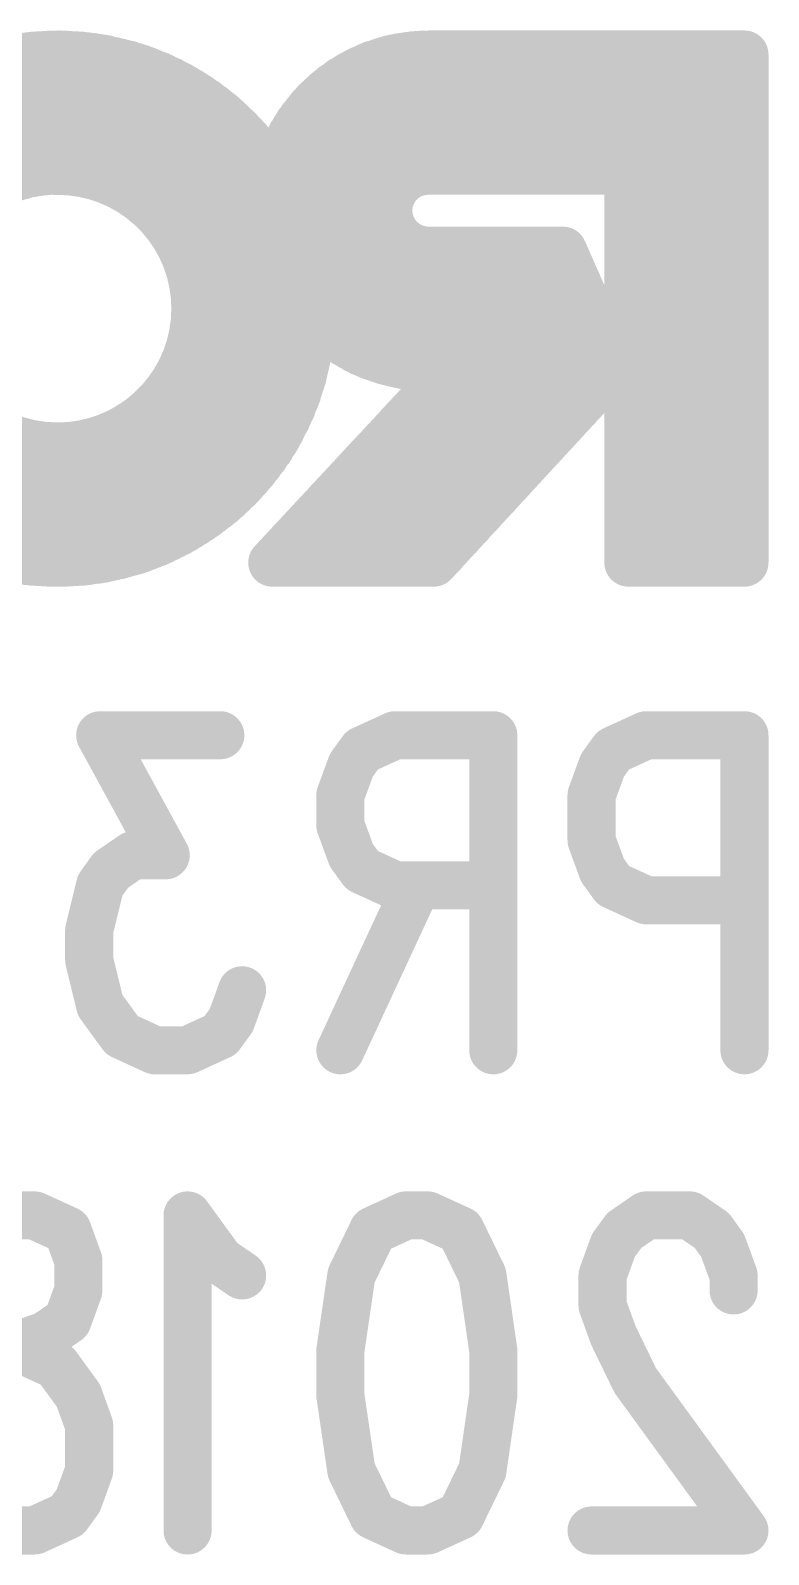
# Model space of a CAD drawing. Extents: x 100 to 126.1, y 98.7 to 170.
# Drawn here: x 108.764 to 110.3, y 118.184 to 121.358 of the extents above; entities that cross this region are included whole.
import ezdxf

# ---------------------------------------------------------------- set-up
doc = ezdxf.new("R2010")
doc.units = 0
doc.layers.get('0').update_dxf_attribs({"linetype": 'CONTINUOUS'})
doc.layers.add('SILK-BOTTOM_PHO', color=14, linetype='CONTINUOUS')

# ---------------------------------------------------------------- blocks, each defined once
blk = doc.blocks.new('ROUND_1')
at = {"const_width": 0.050038}
blk.add_lwpolyline([(-0.025018, 0, 1), (0.025018, 0, 1)], format="xyb", close=True, dxfattribs=at)

msp = doc.modelspace()

# ---------------------------------------------------------------- linework, layer by layer
at = {"layer": 'SILK-BOTTOM_PHO', "const_width": 0.100076}
for points in [[(108.820204, 121.308114, 0.2782594), (108.351574, 121.024396)], [(109.274102, 121.050304, 0.2638), (108.820204, 121.30786)], [(109.592618, 121.308114, 0.3540219), (109.274102, 121.050304)], [(108.820204, 121.06656, 0.4142136), (108.532422, 120.778778)], [(109.107224, 120.778778, 0.4152526), (108.820204, 121.065798)], [(109.592364, 121.06656, 0.4142136), (109.508798, 120.982994)], [(109.508798, 120.982994, 0.4124369), (109.592364, 120.899682)], [(108.53293, 120.778778, 0.4121497), (108.820204, 120.491758)], [(108.820204, 120.491758, 0.4142136), (109.107224, 120.778778)], [(108.81995, 120.24995, 0.4074789), (109.348778, 120.76684)], [(109.348778, 120.76684, 0.2134008), (109.592364, 120.657464)], [(109.59211, 120.657366, 0.0454974), (109.65128, 120.66276)], [(108.351574, 120.532906, 0.2777262), (108.819694, 120.24993)]]:
    msp.add_lwpolyline(points, format="xyb", dxfattribs=at)
for points in [[(108.968286, 121.287032), (108.671868, 121.287032)], [(108.922312, 121.298208), (108.717842, 121.298208)], [(108.7247, 121.299478), (108.7247, 121.049542)], [(108.73613, 121.301256), (108.73613, 121.053352)], [(108.747306, 121.302526), (108.747306, 121.0564)], [(108.758482, 121.304304), (108.758482, 121.059702)], [(108.769658, 121.305574), (108.769658, 121.06148)], [(108.780834, 121.306336), (108.780834, 121.063258)], [(108.79201, 121.306844), (108.79201, 121.064528)], [(108.803186, 121.307606), (108.803186, 121.065798)], [(108.814616, 121.307606), (108.814616, 121.065798)], [(108.825792, 121.308114), (108.825792, 121.065798)], [(108.836968, 121.307606), (108.836968, 121.065798)], [(108.848144, 121.306844), (108.848144, 121.064528)], [(108.85932, 121.306336), (108.85932, 121.063258)], [(108.870496, 121.305574), (108.870496, 121.06148)], [(108.881672, 121.304304), (108.881672, 121.059702)], [(108.892848, 121.303034), (108.892848, 121.057162)], [(108.904278, 121.301256), (108.904278, 121.053352)], [(108.915454, 121.299478), (108.915454, 121.050304)], [(108.92663, 121.296938), (108.92663, 121.045986)], [(108.937806, 121.294398), (108.937806, 121.040906)], [(108.948982, 121.291858), (108.948982, 121.035826)], [(108.960158, 121.28881), (108.960158, 121.02973)], [(108.971334, 121.285762), (108.971334, 121.02338)], [(108.982764, 121.28246), (108.982764, 121.016014)], [(109.464602, 121.281952), (109.464602, 120.683528)], [(109.475778, 121.28627), (109.475778, 120.67921)], [(110.24997, 121.287032), (109.47654, 121.287032)], [(109.487208, 121.29008), (109.487208, 120.6754)], [(109.498384, 121.29389), (109.498384, 120.67159)], [(109.50956, 121.296938), (109.50956, 120.9929)], [(110.24997, 121.298208), (109.5121, 121.298208)], [(109.520736, 121.299986), (109.520736, 121.025412)], [(109.531912, 121.301764), (109.531912, 121.040398)], [(109.543088, 121.303796), (109.543088, 121.050304)], [(109.554264, 121.305574), (109.554264, 121.057162)], [(109.56544, 121.306844), (109.56544, 121.06148)], [(109.57687, 121.307606), (109.57687, 121.064528)], [(109.588046, 121.307606), (109.588046, 121.065798)], [(110.24997, 121.308114), (109.592364, 121.308114)], [(109.599222, 121.308114), (109.599222, 121.06656)], [(109.610398, 121.308114), (109.610398, 121.06656)], [(109.621574, 121.308114), (109.621574, 121.06656)], [(109.63275, 121.308114), (109.63275, 121.06656)], [(109.643926, 121.308114), (109.643926, 121.06656)], [(109.655356, 121.308114), (109.655356, 121.06656)], [(109.666532, 121.308114), (109.666532, 121.06656)], [(109.677708, 121.308114), (109.677708, 121.06656)], [(109.688884, 121.308114), (109.688884, 121.06656)], [(109.70006, 121.308114), (109.70006, 121.06656)], [(109.711236, 121.308114), (109.711236, 121.06656)], [(109.722412, 121.308114), (109.722412, 121.06656)], [(109.733842, 121.308114), (109.733842, 121.06656)], [(109.745018, 121.308114), (109.745018, 121.06656)], [(109.756194, 121.308114), (109.756194, 121.06656)], [(109.76737, 121.308114), (109.76737, 121.06656)], [(109.778546, 121.308114), (109.778546, 121.06656)], [(109.789722, 121.308114), (109.789722, 121.06656)], [(109.800898, 121.308114), (109.800898, 121.06656)], [(109.812074, 121.308114), (109.812074, 121.06656)], [(109.823504, 121.308114), (109.823504, 121.06656)], [(109.83468, 121.308114), (109.83468, 121.06656)], [(109.845856, 121.308114), (109.845856, 121.06656)], [(109.857032, 121.308114), (109.857032, 121.06656)], [(109.868208, 121.308114), (109.868208, 121.06656)], [(109.879384, 121.308114), (109.879384, 121.06656)], [(109.89056, 121.308114), (109.89056, 121.06656)], [(109.90199, 121.308114), (109.90199, 121.06656)], [(109.913166, 121.308114), (109.913166, 121.06656)], [(109.924342, 121.308114), (109.924342, 121.06656)], [(109.935518, 121.308114), (109.935518, 121.06656)], [(109.946694, 121.308114), (109.946694, 121.06656)], [(109.95787, 121.308114), (109.95787, 121.06656)], [(109.969046, 121.308114), (109.969046, 121.06656)], [(109.980222, 121.308114), (109.980222, 121.06656)], [(109.991652, 121.308114), (109.991652, 121.06656)], [(110.002828, 121.308114), (110.002828, 121.06656)], [(110.014004, 121.308114), (110.014004, 120.24995)], [(110.02518, 121.308114), (110.02518, 120.24995)], [(110.036356, 121.308114), (110.036356, 120.24995)], [(110.047532, 121.308114), (110.047532, 120.24995)], [(110.058708, 121.308114), (110.058708, 120.24995)], [(110.070138, 121.308114), (110.070138, 120.24995)], [(110.081314, 121.308114), (110.081314, 120.24995)], [(110.09249, 121.308114), (110.09249, 120.24995)], [(110.103666, 121.308114), (110.103666, 120.24995)], [(110.114842, 121.308114), (110.114842, 120.24995)], [(110.126018, 121.308114), (110.126018, 120.24995)], [(110.137194, 121.308114), (110.137194, 120.24995)], [(110.14837, 121.308114), (110.14837, 120.24995)], [(110.1598, 121.308114), (110.1598, 120.24995)], [(110.170976, 121.308114), (110.170976, 120.24995)], [(110.182152, 121.308114), (110.182152, 120.24995)], [(110.193328, 121.308114), (110.193328, 120.24995)], [(110.204504, 121.308114), (110.204504, 120.24995)], [(110.21568, 121.308114), (110.21568, 120.24995)], [(110.226856, 121.308114), (110.226856, 120.24995)], [(110.238286, 121.308114), (110.238286, 120.24995)], [(110.24997, 121.308114), (110.24997, 120.24995)], [(109.0549, 121.25325), (108.585254, 121.25325)], [(109.030516, 121.264426), (108.609638, 121.264426)], [(109.002576, 121.275602), (108.637578, 121.275602)], [(108.99394, 121.278904), (108.99394, 121.007886)], [(109.005116, 121.274586), (109.005116, 120.998488)], [(109.016292, 121.270014), (109.016292, 120.989344)], [(109.027468, 121.265696), (109.027468, 120.977914)], [(109.038644, 121.26087), (109.038644, 120.965468)], [(109.04982, 121.255282), (109.04982, 120.951244)], [(109.408722, 121.25071), (109.408722, 120.714516)], [(110.24997, 121.25325), (109.411008, 121.25325)], [(109.419898, 121.25833), (109.419898, 120.70715)], [(110.24997, 121.264426), (109.429296, 121.264426)], [(109.431074, 121.265188), (109.431074, 120.700292)], [(109.44225, 121.271284), (109.44225, 120.693942)], [(110.24997, 121.275602), (109.450378, 121.275602)], [(109.453426, 121.276364), (109.453426, 120.688354)], [(109.112812, 121.219722), (108.527342, 121.219722)], [(109.095286, 121.230898), (108.544868, 121.230898)], [(109.075982, 121.242074), (108.564172, 121.242074)], [(109.060996, 121.24944), (109.060996, 120.93575)], [(109.072426, 121.243852), (109.072426, 120.916954)], [(109.083602, 121.237756), (109.083602, 120.89384)], [(109.094778, 121.230898), (109.094778, 120.864122)], [(109.105954, 121.22404), (109.105954, 120.809766)], [(110.24997, 121.219722), (109.369352, 121.219722)], [(109.37494, 121.224548), (109.37494, 120.740678)], [(110.24997, 121.230898), (109.381798, 121.230898)], [(109.386116, 121.233946), (109.386116, 120.731534)], [(110.24997, 121.242074), (109.395514, 121.242074)], [(109.397292, 121.242836), (109.397292, 120.722644)], [(109.144054, 121.19737), (108.496354, 121.19737)], [(109.129068, 121.208546), (108.511086, 121.208546)], [(109.11713, 121.216674), (109.11713, 120.340882)], [(109.128306, 121.209054), (109.128306, 120.348502)], [(109.139482, 121.200418), (109.139482, 120.357138)], [(109.150912, 121.191528), (109.150912, 120.365774)], [(109.341412, 121.189242), (109.341412, 120.686576)], [(110.24997, 121.19737), (109.347508, 121.19737)], [(109.352588, 121.202196), (109.352588, 120.763284)], [(110.24997, 121.208546), (109.357668, 121.208546)], [(109.363764, 121.214134), (109.363764, 120.751346)], [(109.18317, 121.163588), (108.456984, 121.163588)], [(109.171232, 121.174764), (108.468922, 121.174764)], [(109.158278, 121.18594), (108.481876, 121.18594)], [(109.162088, 121.182892), (109.162088, 120.374664)], [(109.173264, 121.172986), (109.173264, 120.38457)], [(109.18444, 121.162318), (109.18444, 120.394984)], [(109.31906, 121.158762), (109.31906, 120.601994)], [(110.24997, 121.163588), (109.321346, 121.163588)], [(110.24997, 121.174764), (109.329474, 121.174764)], [(109.330236, 121.174764), (109.330236, 120.6373)], [(110.24997, 121.18594), (109.338364, 121.18594)], [(109.21619, 121.13006), (108.423964, 121.13006)], [(109.205522, 121.141236), (108.434632, 121.141236)], [(109.195108, 121.152412), (108.4453, 121.152412)], [(109.195616, 121.151904), (109.195616, 120.405652)], [(109.206792, 121.139966), (109.206792, 120.41759)], [(109.217968, 121.12752), (109.217968, 120.430036)], [(110.24997, 121.13006), (109.302042, 121.13006)], [(110.24997, 121.141236), (109.30763, 121.141236)], [(109.30763, 121.139966), (109.30763, 120.57253)], [(110.24997, 121.152412), (109.314488, 121.152412)], [(109.243622, 121.096278), (108.396532, 121.096278)], [(109.234986, 121.107454), (108.405422, 121.107454)], [(109.225588, 121.118884), (108.414566, 121.118884)], [(109.229144, 121.114312), (109.229144, 120.44299)], [(109.240574, 121.100088), (109.240574, 120.457468)], [(110.24997, 121.096278), (109.287056, 121.096278)], [(110.24997, 121.107454), (109.291628, 121.107454)], [(110.24997, 121.118884), (109.296454, 121.118884)], [(109.296454, 121.117614), (109.296454, 120.5484)], [(108.773976, 121.06275), (108.373672, 121.06275)], [(109.259116, 121.073926), (108.381038, 121.073926)], [(109.25175, 121.085102), (108.388404, 121.085102)], [(109.266736, 121.06275), (108.866178, 121.06275)], [(109.25175, 121.085102), (109.25175, 120.472454)], [(109.262926, 121.068338), (109.262926, 120.488456)], [(109.567472, 121.06275), (109.276642, 121.06275)], [(110.24997, 121.073926), (109.27969, 121.073926)], [(110.24997, 121.085102), (109.2835, 121.085102)], [(109.285278, 121.08942), (109.285278, 120.526556)], [(110.008416, 121.06656), (109.592364, 121.06656)], [(110.008416, 121.06656), (110.008416, 120.24995)], [(110.24997, 121.06275), (110.008416, 121.06275)], [(108.72851, 121.051574), (108.366814, 121.051574)], [(109.544358, 121.051574), (108.911644, 121.051574)], [(109.531404, 121.040398), (108.939584, 121.040398)], [(109.522514, 121.029222), (108.961428, 121.029222)], [(109.274102, 121.050812), (109.274102, 120.50649)], [(110.24997, 121.051574), (110.008416, 121.051574)], [(110.24997, 121.040398), (110.008416, 121.040398)], [(110.24997, 121.029222), (110.008416, 121.029222)], [(109.516418, 121.017792), (108.980224, 121.017792)], [(109.5121, 121.006616), (108.995718, 121.006616)], [(110.24997, 121.017792), (110.008416, 121.017792)], [(110.24997, 121.006616), (110.008416, 121.006616)], [(109.50956, 120.99544), (109.008926, 120.99544)], [(109.508798, 120.984264), (109.021372, 120.984264)], [(109.508798, 120.973088), (109.031786, 120.973088)], [(109.50956, 120.972326), (109.50956, 120.668542)], [(110.24997, 120.99544), (110.008416, 120.99544)], [(110.24997, 120.984264), (110.008416, 120.984264)], [(110.24997, 120.973088), (110.008416, 120.973088)], [(109.511338, 120.961912), (109.041692, 120.961912)], [(109.515148, 120.950736), (109.050582, 120.950736)], [(109.520736, 120.939306), (109.05871, 120.939306)], [(109.520736, 120.940068), (109.520736, 120.665494)], [(110.24997, 120.961912), (110.008416, 120.961912)], [(110.24997, 120.950736), (110.008416, 120.950736)], [(110.24997, 120.939306), (110.008416, 120.939306)], [(109.528864, 120.92813), (109.065568, 120.92813)], [(109.54131, 120.916954), (109.072426, 120.916954)], [(109.560614, 120.905778), (109.078014, 120.905778)], [(109.531912, 120.925082), (109.531912, 120.663462)], [(109.543088, 120.915176), (109.543088, 120.660922)], [(109.554264, 120.908318), (109.554264, 120.659906)], [(109.56544, 120.904), (109.56544, 120.658636)], [(110.24997, 120.92813), (110.008416, 120.92813)], [(110.24997, 120.916954), (110.008416, 120.916954)], [(110.24997, 120.905778), (110.008416, 120.905778)], [(109.874558, 120.894602), (109.08284, 120.894602)], [(109.879384, 120.883426), (109.08792, 120.883426)], [(109.883702, 120.87225), (109.09173, 120.87225)], [(109.57687, 120.900698), (109.57687, 120.657874)], [(109.588046, 120.899682), (109.588046, 120.657874)], [(109.872018, 120.899682), (109.592364, 120.899682)], [(109.599222, 120.899682), (109.599222, 120.657366)], [(109.610398, 120.899682), (109.610398, 120.657874)], [(109.621574, 120.899682), (109.621574, 120.658636)], [(109.63275, 120.899682), (109.63275, 120.659906)], [(109.643926, 120.899682), (109.643926, 120.661684)], [(109.655356, 120.899682), (109.655356, 120.306084)], [(109.666532, 120.899682), (109.666532, 120.31853)], [(109.677708, 120.899682), (109.677708, 120.330214)], [(109.688884, 120.899682), (109.688884, 120.342914)], [(109.70006, 120.899682), (109.70006, 120.354598)], [(109.711236, 120.899682), (109.711236, 120.367044)], [(109.722412, 120.899682), (109.722412, 120.378982)], [(109.733842, 120.899682), (109.733842, 120.391428)], [(109.745018, 120.899682), (109.745018, 120.403874)], [(109.756194, 120.899682), (109.756194, 120.415558)], [(109.76737, 120.899682), (109.76737, 120.428004)], [(109.778546, 120.899682), (109.778546, 120.439942)], [(109.789722, 120.899682), (109.789722, 120.452388)], [(109.800898, 120.899682), (109.800898, 120.464326)], [(109.812074, 120.899682), (109.812074, 120.476772)], [(109.823504, 120.899682), (109.823504, 120.489218)], [(109.83468, 120.899682), (109.83468, 120.500902)], [(109.845856, 120.899682), (109.845856, 120.513348)], [(109.857032, 120.899682), (109.857032, 120.525286)], [(109.868208, 120.899682), (109.868208, 120.537732)], [(109.872018, 120.899682), (109.978444, 120.657366)], [(109.879384, 120.883426), (109.879384, 120.54967)], [(110.24997, 120.894602), (110.008416, 120.894602)], [(110.24997, 120.883426), (110.008416, 120.883426)], [(110.24997, 120.87225), (110.008416, 120.87225)], [(109.888782, 120.861074), (109.095286, 120.861074)], [(109.893862, 120.849644), (109.098588, 120.849644)], [(109.898688, 120.838468), (109.100874, 120.838468)], [(109.89056, 120.857772), (109.89056, 120.562116)], [(110.24997, 120.861074), (110.008416, 120.861074)], [(110.24997, 120.849644), (110.008416, 120.849644)], [(110.24997, 120.838468), (110.008416, 120.838468)], [(109.903768, 120.827292), (109.103414, 120.827292)], [(109.908594, 120.816116), (109.104684, 120.816116)], [(109.90199, 120.832372), (109.90199, 120.5738)], [(109.913166, 120.806718), (109.913166, 120.586246)], [(110.24997, 120.827292), (110.008416, 120.827292)], [(110.24997, 120.816116), (110.008416, 120.816116)], [(109.913674, 120.80494), (109.105954, 120.80494)], [(109.918754, 120.793764), (109.107224, 120.793764)], [(109.92358, 120.782588), (109.107224, 120.782588)], [(109.924342, 120.781318), (109.924342, 120.598692)], [(110.24997, 120.80494), (110.008416, 120.80494)], [(110.24997, 120.793764), (110.008416, 120.793764)], [(110.24997, 120.782588), (110.008416, 120.782588)], [(109.34827, 120.748806), (109.105954, 120.748806)], [(109.105954, 120.748298), (109.105954, 120.333516)], [(109.348778, 120.759982), (109.106462, 120.759982)], [(109.92866, 120.771158), (109.107224, 120.771158)], [(109.932978, 120.759982), (109.355636, 120.759982)], [(109.938058, 120.748806), (109.366304, 120.748806)], [(109.935518, 120.755156), (109.935518, 120.61063)], [(110.24997, 120.771158), (110.008416, 120.771158)], [(110.24997, 120.759982), (110.008416, 120.759982)], [(110.24997, 120.748806), (110.008416, 120.748806)], [(109.345222, 120.715278), (109.100366, 120.715278)], [(109.346238, 120.726454), (109.102144, 120.726454)], [(109.347508, 120.73763), (109.104176, 120.73763)], [(109.942884, 120.73763), (109.37875, 120.73763)], [(109.947964, 120.726454), (109.392466, 120.726454)], [(109.953044, 120.715278), (109.407452, 120.715278)], [(109.946694, 120.729502), (109.946694, 120.623076)], [(110.24997, 120.73763), (110.008416, 120.73763)], [(110.24997, 120.726454), (110.008416, 120.726454)], [(110.24997, 120.715278), (110.008416, 120.715278)], [(109.340142, 120.681496), (109.09046, 120.681496)], [(109.34192, 120.692672), (109.094016, 120.692672)], [(109.094778, 120.693942), (109.094778, 120.326658)], [(109.343952, 120.704102), (109.097318, 120.704102)], [(109.95787, 120.704102), (109.425486, 120.704102)], [(109.96295, 120.692672), (109.445298, 120.692672)], [(109.967776, 120.681496), (109.47019, 120.681496)], [(109.95787, 120.704102), (109.95787, 120.63476)], [(110.24997, 120.704102), (110.008416, 120.704102)], [(110.24997, 120.692672), (110.008416, 120.692672)], [(110.24997, 120.681496), (110.008416, 120.681496)], [(109.332522, 120.647968), (109.075474, 120.647968)], [(109.335062, 120.659144), (109.081062, 120.659144)], [(109.083602, 120.663462), (109.083602, 120.3198)], [(109.337602, 120.67032), (109.086142, 120.67032)], [(109.651546, 120.662954), (109.267244, 120.24995)], [(109.972856, 120.67032), (109.502702, 120.67032)], [(109.622844, 120.659144), (109.563154, 120.659144)], [(109.978444, 120.657366), (109.603032, 120.24995)], [(109.969046, 120.647968), (109.637068, 120.647968)], [(109.643926, 120.654826), (109.643926, 120.294146)], [(109.977174, 120.659144), (109.647228, 120.659144)], [(109.969046, 120.678448), (109.969046, 120.64746)], [(110.24997, 120.67032), (110.008416, 120.67032)], [(110.24997, 120.659144), (110.008416, 120.659144)], [(110.24997, 120.647968), (110.008416, 120.647968)], [(109.060996, 120.622314), (109.060996, 120.307862)], [(109.326426, 120.625616), (109.063028, 120.625616)], [(109.329474, 120.636792), (109.069886, 120.636792)], [(109.072426, 120.64111), (109.072426, 120.31345)], [(109.610398, 120.618758), (109.610398, 120.25757)], [(109.948472, 120.625616), (109.615986, 120.625616)], [(109.621574, 120.630442), (109.621574, 120.269254)], [(109.95914, 120.636792), (109.626654, 120.636792)], [(109.63275, 120.642888), (109.63275, 120.2817)], [(110.24997, 120.636792), (110.008416, 120.636792)], [(110.24997, 120.625616), (110.008416, 120.625616)], [(109.31525, 120.591834), (109.038136, 120.591834)], [(109.038644, 120.591834), (109.038644, 120.296686)], [(109.31906, 120.60301), (109.046772, 120.60301)], [(109.04982, 120.606312), (109.04982, 120.302274)], [(109.322616, 120.61444), (109.055408, 120.61444)], [(109.917484, 120.591834), (109.584998, 120.591834)], [(109.588046, 120.594374), (109.588046, 120.24995)], [(109.927898, 120.60301), (109.595412, 120.60301)], [(109.599222, 120.60682), (109.599222, 120.24995)], [(109.938058, 120.61444), (109.605318, 120.61444)], [(110.24997, 120.61444), (110.008416, 120.61444)], [(110.24997, 120.60301), (110.008416, 120.60301)], [(110.24997, 120.591834), (110.008416, 120.591834)], [(109.300772, 120.558306), (109.003846, 120.558306)], [(109.005116, 120.558814), (109.005116, 120.28297)], [(109.305852, 120.569482), (109.016292, 120.569482)], [(109.016292, 120.568974), (109.016292, 120.287288)], [(109.31017, 120.580658), (109.027468, 120.580658)], [(109.027468, 120.58015), (109.027468, 120.291606)], [(109.887004, 120.558306), (109.553756, 120.558306)], [(109.554264, 120.558306), (109.554264, 120.24995)], [(109.89691, 120.569482), (109.564424, 120.569482)], [(109.56544, 120.570752), (109.56544, 120.24995)], [(109.907578, 120.580658), (109.57433, 120.580658)], [(109.57687, 120.58269), (109.57687, 120.24995)], [(110.24997, 120.580658), (110.008416, 120.580658)], [(110.24997, 120.569482), (110.008416, 120.569482)], [(110.24997, 120.558306), (110.008416, 120.558306)], [(108.948982, 120.522238), (108.948982, 120.265444)], [(109.284008, 120.524524), (108.9533, 120.524524)], [(108.960158, 120.527826), (108.960158, 120.268746)], [(108.971334, 120.534684), (108.971334, 120.271794)], [(109.289596, 120.535954), (108.972604, 120.535954)], [(108.982764, 120.54205), (108.982764, 120.274842)], [(109.295184, 120.54713), (108.989368, 120.54713)], [(108.99394, 120.550178), (108.99394, 120.278652)], [(109.520736, 120.522238), (109.520736, 120.24995)], [(109.855762, 120.524524), (109.522514, 120.524524)], [(109.531912, 120.533922), (109.531912, 120.24995)], [(109.865668, 120.535954), (109.532674, 120.535954)], [(109.876336, 120.54713), (109.543088, 120.54713)], [(109.543088, 120.546368), (109.543088, 120.24995)], [(110.24997, 120.54713), (110.008416, 120.54713)], [(110.24997, 120.535954), (110.008416, 120.535954)], [(110.24997, 120.524524), (110.008416, 120.524524)], [(108.743496, 120.502172), (108.3691, 120.502172)], [(109.263434, 120.490996), (108.375958, 120.490996)], [(108.7247, 120.50776), (108.7247, 120.25884)], [(108.73613, 120.504204), (108.73613, 120.2563)], [(108.747306, 120.500902), (108.747306, 120.25503)], [(108.758482, 120.498616), (108.758482, 120.252998)], [(108.769658, 120.496076), (108.769658, 120.251982)], [(108.780834, 120.494044), (108.780834, 120.25122)], [(108.79201, 120.492774), (108.79201, 120.250712)], [(108.803186, 120.492266), (108.803186, 120.24995)], [(108.814616, 120.491758), (108.814616, 120.24995)], [(108.825792, 120.491758), (108.825792, 120.24995)], [(108.836968, 120.492266), (108.836968, 120.24995)], [(108.848144, 120.492774), (108.848144, 120.250712)], [(108.85932, 120.494044), (108.85932, 120.25122)], [(108.870496, 120.496076), (108.870496, 120.251982)], [(108.881672, 120.498616), (108.881672, 120.252998)], [(108.892848, 120.500902), (108.892848, 120.25503)], [(109.271054, 120.502172), (108.896658, 120.502172)], [(108.904278, 120.504204), (108.904278, 120.2563)], [(108.915454, 120.50776), (108.915454, 120.258078)], [(108.92663, 120.512078), (108.92663, 120.260618)], [(109.277912, 120.513348), (108.92917, 120.513348)], [(108.937806, 120.51665), (108.937806, 120.263158)], [(109.82452, 120.490996), (109.491526, 120.490996)], [(109.498384, 120.497854), (109.498384, 120.24995)], [(109.835188, 120.502172), (109.501432, 120.502172)], [(109.50956, 120.5103), (109.50956, 120.24995)], [(109.845094, 120.513348), (109.5121, 120.513348)], [(110.24997, 120.513348), (110.008416, 120.513348)], [(110.24997, 120.502172), (110.008416, 120.502172)], [(110.24997, 120.490996), (110.008416, 120.490996)], [(109.256068, 120.47982), (108.383578, 120.47982)], [(109.248448, 120.468644), (108.391706, 120.468644)], [(109.239812, 120.457468), (108.399834, 120.457468)], [(109.79404, 120.457468), (109.459776, 120.457468)], [(109.464602, 120.461786), (109.464602, 120.24995)], [(109.8042, 120.468644), (109.47019, 120.468644)], [(109.475778, 120.474232), (109.475778, 120.24995)], [(109.814614, 120.47982), (109.480858, 120.47982)], [(109.487208, 120.485916), (109.487208, 120.24995)], [(110.24997, 120.47982), (110.008416, 120.47982)], [(110.24997, 120.468644), (110.008416, 120.468644)], [(110.24997, 120.457468), (110.008416, 120.457468)], [(109.231176, 120.446292), (108.408978, 120.446292)], [(109.221778, 120.434862), (108.418376, 120.434862)], [(109.431074, 120.425718), (109.431074, 120.24995)], [(109.772958, 120.434862), (109.439202, 120.434862)], [(109.44225, 120.437402), (109.44225, 120.24995)], [(109.783626, 120.446292), (109.449616, 120.446292)], [(109.453426, 120.449848), (109.453426, 120.24995)], [(110.24997, 120.446292), (110.008416, 120.446292)], [(110.24997, 120.434862), (110.008416, 120.434862)], [(109.211872, 120.423686), (108.427774, 120.423686)], [(109.201966, 120.41251), (108.438442, 120.41251)], [(109.190536, 120.401334), (108.449618, 120.401334)], [(109.742478, 120.401334), (109.40796, 120.401334)], [(109.408722, 120.401334), (109.408722, 120.24995)], [(109.752384, 120.41251), (109.418628, 120.41251)], [(109.419898, 120.41378), (109.419898, 120.24995)], [(109.763052, 120.423686), (109.428534, 120.423686)], [(110.24997, 120.423686), (110.008416, 120.423686)], [(110.24997, 120.41251), (110.008416, 120.41251)], [(110.24997, 120.401334), (110.008416, 120.401334)], [(109.178852, 120.390158), (108.461302, 120.390158)], [(109.166406, 120.378982), (108.473748, 120.378982)], [(109.15269, 120.367806), (108.487464, 120.367806)], [(109.37494, 120.365266), (109.37494, 120.24995)], [(109.711236, 120.367806), (109.376972, 120.367806)], [(109.386116, 120.37695), (109.386116, 120.24995)], [(109.721904, 120.378982), (109.386878, 120.378982)], [(109.73181, 120.390158), (109.397292, 120.390158)], [(109.397292, 120.389396), (109.397292, 120.24995)], [(110.24997, 120.390158), (110.008416, 120.390158)], [(110.24997, 120.378982), (110.008416, 120.378982)], [(110.24997, 120.367806), (110.008416, 120.367806)], [(109.138212, 120.356376), (108.501942, 120.356376)], [(109.122718, 120.3452), (108.517436, 120.3452)], [(109.105954, 120.334024), (108.533692, 120.334024)], [(109.680248, 120.334024), (109.34573, 120.334024)], [(109.352588, 120.340882), (109.352588, 120.24995)], [(109.690662, 120.3452), (109.355636, 120.3452)], [(109.363764, 120.353328), (109.363764, 120.24995)], [(109.700822, 120.356376), (109.366304, 120.356376)], [(110.24997, 120.356376), (110.008416, 120.356376)], [(110.24997, 120.3452), (110.008416, 120.3452)], [(110.24997, 120.334024), (110.008416, 120.334024)], [(109.08792, 120.322848), (108.552234, 120.322848)], [(109.067854, 120.311672), (108.5723, 120.311672)], [(109.045502, 120.300496), (108.594652, 120.300496)], [(109.649514, 120.300496), (109.31398, 120.300496)], [(109.31906, 120.304814), (109.31906, 120.24995)], [(109.659674, 120.311672), (109.324648, 120.311672)], [(109.330236, 120.31726), (109.330236, 120.24995)], [(109.670088, 120.322848), (109.335062, 120.322848)], [(109.341412, 120.329198), (109.341412, 120.24995)], [(110.24997, 120.322848), (110.008416, 120.322848)], [(110.24997, 120.311672), (110.008416, 120.311672)], [(110.24997, 120.300496), (110.008416, 120.300496)], [(109.020102, 120.28932), (108.620306, 120.28932)], [(108.99013, 120.278144), (108.650024, 120.278144)], [(108.95203, 120.266714), (108.688124, 120.266714)], [(109.618526, 120.266714), (109.282738, 120.266714)], [(109.285278, 120.268746), (109.285278, 120.24995)], [(109.629194, 120.278144), (109.293406, 120.278144)], [(109.296454, 120.28043), (109.296454, 120.24995)], [(109.6391, 120.28932), (109.304074, 120.28932)], [(109.30763, 120.292876), (109.30763, 120.24995)], [(110.24997, 120.28932), (110.008416, 120.28932)], [(110.24997, 120.278144), (110.008416, 120.278144)], [(110.24997, 120.266714), (110.008416, 120.266714)], [(108.896658, 120.255538), (108.743496, 120.255538)], [(109.603032, 120.24995), (109.267244, 120.24995)], [(109.607858, 120.255538), (109.272832, 120.255538)], [(109.274102, 120.256808), (109.274102, 120.24995)], [(110.24997, 120.255538), (110.008416, 120.255538)], [(110.24997, 120.24995), (110.008416, 120.24995)], [(109.15904, 119.89054), (108.909104, 119.89054)], [(108.909104, 119.89054), (109.045502, 119.640604)], [(109.522768, 119.89054), (109.454442, 119.859298)], [(109.727238, 119.89054), (109.522768, 119.89054)], [(109.727238, 119.89054), (109.727238, 119.234458)], [(110.0455, 119.89054), (109.977174, 119.859298)], [(110.24997, 119.89054), (110.0455, 119.89054)], [(110.24997, 119.89054), (110.24997, 119.234458)], [(109.454442, 119.859298), (109.431836, 119.828056)], [(109.977174, 119.859298), (109.954568, 119.828056)], [(109.431836, 119.828056), (109.408976, 119.765572)], [(109.954568, 119.828056), (109.931708, 119.765572)], [(109.408976, 119.765572), (109.408976, 119.703088)], [(109.931708, 119.765572), (109.931708, 119.671846)], [(109.408976, 119.703088), (109.431836, 119.640604)], [(109.931708, 119.671846), (109.954568, 119.609362)], [(108.977176, 119.640604), (108.93171, 119.609362)], [(109.045502, 119.640604), (108.977176, 119.640604)], [(109.431836, 119.640604), (109.454442, 119.609362)], [(108.93171, 119.609362), (108.909104, 119.57812)], [(109.454442, 119.609362), (109.522768, 119.57812)], [(109.954568, 119.609362), (109.977174, 119.57812)], [(108.909104, 119.57812), (108.886244, 119.484394)], [(109.568234, 119.57812), (109.408976, 119.234458)], [(109.522768, 119.57812), (109.727238, 119.57812)], [(109.977174, 119.57812), (110.0455, 119.546878)], [(110.0455, 119.546878), (110.24997, 119.546878)], [(108.886244, 119.484394), (108.886244, 119.42191)], [(108.886244, 119.42191), (108.909104, 119.328184)], [(109.1819, 119.296942), (109.204506, 119.359426)], [(108.909104, 119.328184), (108.95457, 119.2657)], [(109.15904, 119.2657), (109.1819, 119.296942)], [(108.95457, 119.2657), (109.022642, 119.234458)], [(109.090968, 119.234458), (109.15904, 119.2657)], [(109.022642, 119.234458), (109.090968, 119.234458)], [(108.681774, 118.890542), (108.772706, 118.890542)], [(108.772706, 118.890542), (108.841032, 118.8593)], [(109.15904, 118.796816), (109.090968, 118.890542)], [(109.090968, 118.890542), (109.090968, 118.23446)], [(109.477302, 118.8593), (109.545374, 118.890542)], [(109.545374, 118.890542), (109.59084, 118.890542)], [(109.59084, 118.890542), (109.659166, 118.8593)], [(110.0455, 118.890542), (110.000034, 118.8593)], [(110.136432, 118.890542), (110.0455, 118.890542)], [(110.181898, 118.8593), (110.136432, 118.890542)], [(108.841032, 118.8593), (108.863638, 118.796816)], [(109.431836, 118.765574), (109.477302, 118.8593)], [(109.659166, 118.8593), (109.704632, 118.765574)], [(110.000034, 118.8593), (109.977174, 118.828058)], [(110.204504, 118.828058), (110.181898, 118.8593)], [(109.977174, 118.828058), (109.954568, 118.765574)], [(110.227364, 118.765574), (110.204504, 118.828058)], [(108.863638, 118.796816), (108.863638, 118.734332)], [(109.204506, 118.765574), (109.15904, 118.796816)], [(109.408976, 118.609364), (109.431836, 118.765574)], [(109.704632, 118.765574), (109.727238, 118.609364)], [(109.954568, 118.765574), (109.954568, 118.70309)], [(110.227364, 118.734332), (110.227364, 118.765574)], [(108.863638, 118.734332), (108.841032, 118.671848)], [(109.954568, 118.70309), (109.977174, 118.640606)], [(108.841032, 118.671848), (108.795566, 118.640606)], [(108.7501, 118.609364), (108.659168, 118.640606)], [(108.795566, 118.640606), (108.704634, 118.609364)], [(109.977174, 118.640606), (110.02264, 118.54688)], [(108.818172, 118.578122), (108.7501, 118.609364)], [(109.408976, 118.515638), (109.408976, 118.609364)], [(109.727238, 118.609364), (109.727238, 118.515638)], [(108.863638, 118.515638), (108.818172, 118.578122)], [(110.02264, 118.54688), (110.24997, 118.23446)], [(108.886244, 118.453154), (108.863638, 118.515638)], [(109.431836, 118.359428), (109.408976, 118.515638)], [(109.727238, 118.515638), (109.704632, 118.359428)], [(108.886244, 118.359428), (108.886244, 118.453154)], [(108.863638, 118.296944), (108.886244, 118.359428)], [(109.477302, 118.265702), (109.431836, 118.359428)], [(109.704632, 118.359428), (109.659166, 118.265702)], [(108.841032, 118.265702), (108.863638, 118.296944)], [(108.772706, 118.23446), (108.841032, 118.265702)], [(109.545374, 118.23446), (109.477302, 118.265702)], [(109.659166, 118.265702), (109.59084, 118.23446)], [(108.681774, 118.23446), (108.772706, 118.23446)], [(109.59084, 118.23446), (109.545374, 118.23446)], [(110.24997, 118.23446), (109.931708, 118.23446)]]:
    msp.add_lwpolyline(points, dxfattribs=at)

# ---------------------------------------------------------------- block references
at = {"layer": 'SILK-BOTTOM_PHO'}
for p in [(108.717842, 121.298208), (108.7247, 121.299478), (108.73613, 121.301256), (108.747306, 121.302526), (108.758482, 121.304304), (108.769658, 121.305574), (108.780834, 121.306336), (108.79201, 121.306844), (108.803186, 121.307606), (108.814616, 121.307606), (108.820204, 121.308114), (108.820204, 121.308114), (108.820204, 121.30786), (108.825792, 121.308114), (108.836968, 121.307606), (108.848144, 121.306844), (108.85932, 121.306336), (108.870496, 121.305574), (108.881672, 121.304304), (108.892848, 121.303034), (108.904278, 121.301256), (108.915454, 121.299478), (108.922312, 121.298208), (108.92663, 121.296938), (108.937806, 121.294398), (108.948982, 121.291858), (108.960158, 121.28881), (108.968286, 121.287032), (108.971334, 121.285762), (108.982764, 121.28246), (109.464602, 121.281952), (109.475778, 121.28627), (109.47654, 121.287032), (109.487208, 121.29008), (109.498384, 121.29389), (109.50956, 121.296938), (109.5121, 121.298208), (109.520736, 121.299986), (109.531912, 121.301764), (109.543088, 121.303796), (109.554264, 121.305574), (109.56544, 121.306844), (109.57687, 121.307606), (109.588046, 121.307606), (109.592364, 121.308114), (109.592364, 121.308114), (109.592618, 121.308114), (109.599222, 121.308114), (109.610398, 121.308114), (109.621574, 121.308114), (109.63275, 121.308114), (109.643926, 121.308114), (109.655356, 121.308114), (109.666532, 121.308114), (109.677708, 121.308114), (109.688884, 121.308114), (109.70006, 121.308114), (109.711236, 121.308114), (109.722412, 121.308114), (109.733842, 121.308114), (109.745018, 121.308114), (109.756194, 121.308114), (109.76737, 121.308114), (109.778546, 121.308114), (109.789722, 121.308114), (109.800898, 121.308114), (109.812074, 121.308114), (109.823504, 121.308114), (109.83468, 121.308114), (109.845856, 121.308114), (109.857032, 121.308114), (109.868208, 121.308114), (109.879384, 121.308114), (109.89056, 121.308114), (109.90199, 121.308114), (109.913166, 121.308114), (109.924342, 121.308114), (109.935518, 121.308114), (109.946694, 121.308114), (109.95787, 121.308114), (109.969046, 121.308114), (109.980222, 121.308114), (109.991652, 121.308114), (110.002828, 121.308114), (110.014004, 121.308114), (110.02518, 121.308114), (110.036356, 121.308114), (110.047532, 121.308114), (110.058708, 121.308114), (110.070138, 121.308114), (110.081314, 121.308114), (110.09249, 121.308114), (110.103666, 121.308114), (110.114842, 121.308114), (110.126018, 121.308114), (110.137194, 121.308114), (110.14837, 121.308114), (110.1598, 121.308114), (110.170976, 121.308114), (110.182152, 121.308114), (110.193328, 121.308114), (110.204504, 121.308114), (110.21568, 121.308114), (110.226856, 121.308114), (110.238286, 121.308114), (110.24997, 121.308114), (110.24997, 121.308114), (110.24997, 121.298208), (110.24997, 121.287032), (108.99394, 121.278904), (109.002576, 121.275602), (109.005116, 121.274586), (109.016292, 121.270014), (109.027468, 121.265696), (109.030516, 121.264426), (109.038644, 121.26087), (109.04982, 121.255282), (109.0549, 121.25325), (109.408722, 121.25071), (109.411008, 121.25325), (109.419898, 121.25833), (109.429296, 121.264426), (109.431074, 121.265188), (109.44225, 121.271284), (109.450378, 121.275602), (109.453426, 121.276364), (110.24997, 121.275602), (110.24997, 121.264426), (110.24997, 121.25325), (109.060996, 121.24944), (109.072426, 121.243852), (109.075982, 121.242074), (109.083602, 121.237756), (109.094778, 121.230898), (109.095286, 121.230898), (109.105954, 121.22404), (109.112812, 121.219722), (109.369352, 121.219722), (109.37494, 121.224548), (109.381798, 121.230898), (109.386116, 121.233946), (109.395514, 121.242074), (109.397292, 121.242836), (110.24997, 121.242074), (110.24997, 121.230898), (110.24997, 121.219722), (109.11713, 121.216674), (109.128306, 121.209054), (109.129068, 121.208546), (109.139482, 121.200418), (109.144054, 121.19737), (109.150912, 121.191528), (109.341412, 121.189242), (109.347508, 121.19737), (109.352588, 121.202196), (109.357668, 121.208546), (109.363764, 121.214134), (110.24997, 121.208546), (110.24997, 121.19737), (109.158278, 121.18594), (109.162088, 121.182892), (109.171232, 121.174764), (109.173264, 121.172986), (109.18317, 121.163588), (109.18444, 121.162318), (109.31906, 121.158762), (109.321346, 121.163588), (109.329474, 121.174764), (109.330236, 121.174764), (109.338364, 121.18594), (110.24997, 121.18594), (110.24997, 121.174764), (110.24997, 121.163588), (109.195108, 121.152412), (109.195616, 121.151904), (109.205522, 121.141236), (109.206792, 121.139966), (109.21619, 121.13006), (109.217968, 121.12752), (109.302042, 121.13006), (109.30763, 121.141236), (109.30763, 121.139966), (109.314488, 121.152412), (110.24997, 121.152412), (110.24997, 121.141236), (110.24997, 121.13006), (109.225588, 121.118884), (109.229144, 121.114312), (109.234986, 121.107454), (109.240574, 121.100088), (109.243622, 121.096278), (109.287056, 121.096278), (109.291628, 121.107454), (109.296454, 121.118884), (109.296454, 121.117614), (110.24997, 121.118884), (110.24997, 121.107454), (110.24997, 121.096278), (108.758482, 121.059702), (108.769658, 121.06148), (108.773976, 121.06275), (108.780834, 121.063258), (108.79201, 121.064528), (108.803186, 121.065798), (108.814616, 121.065798), (108.820204, 121.06656), (108.820204, 121.06656), (108.820204, 121.065798), (108.825792, 121.065798), (108.836968, 121.065798), (108.848144, 121.064528), (108.85932, 121.063258), (108.866178, 121.06275), (108.870496, 121.06148), (108.881672, 121.059702), (109.25175, 121.085102), (109.25175, 121.085102), (109.259116, 121.073926), (109.262926, 121.068338), (109.266736, 121.06275), (109.276642, 121.06275), (109.27969, 121.073926), (109.2835, 121.085102), (109.285278, 121.08942), (109.56544, 121.06148), (109.567472, 121.06275), (109.57687, 121.064528), (109.588046, 121.065798), (109.592364, 121.06656), (109.592364, 121.06656), (109.592364, 121.06656), (109.599222, 121.06656), (109.610398, 121.06656), (109.621574, 121.06656), (109.63275, 121.06656), (109.643926, 121.06656), (109.655356, 121.06656), (109.666532, 121.06656), (109.677708, 121.06656), (109.688884, 121.06656), (109.70006, 121.06656), (109.711236, 121.06656), (109.722412, 121.06656), (109.733842, 121.06656), (109.745018, 121.06656), (109.756194, 121.06656), (109.76737, 121.06656), (109.778546, 121.06656), (109.789722, 121.06656), (109.800898, 121.06656), (109.812074, 121.06656), (109.823504, 121.06656), (109.83468, 121.06656), (109.845856, 121.06656), (109.857032, 121.06656), (109.868208, 121.06656), (109.879384, 121.06656), (109.89056, 121.06656), (109.90199, 121.06656), (109.913166, 121.06656), (109.924342, 121.06656), (109.935518, 121.06656), (109.946694, 121.06656), (109.95787, 121.06656), (109.969046, 121.06656), (109.980222, 121.06656), (109.991652, 121.06656), (110.002828, 121.06656), (110.008416, 121.06656), (110.008416, 121.06656), (110.008416, 121.06275), (110.24997, 121.085102), (110.24997, 121.073926), (110.24997, 121.06275), (108.7247, 121.049542), (108.72851, 121.051574), (108.73613, 121.053352), (108.747306, 121.0564), (108.892848, 121.057162), (108.904278, 121.053352), (108.911644, 121.051574), (108.915454, 121.050304), (108.92663, 121.045986), (108.937806, 121.040906), (108.939584, 121.040398), (108.948982, 121.035826), (108.960158, 121.02973), (108.961428, 121.029222), (109.274102, 121.050812), (109.274102, 121.050304), (109.274102, 121.050304), (109.274102, 121.050304), (109.522514, 121.029222), (109.531404, 121.040398), (109.531912, 121.040398), (109.543088, 121.050304), (109.544358, 121.051574), (109.554264, 121.057162), (110.008416, 121.051574), (110.008416, 121.040398), (110.008416, 121.029222), (110.24997, 121.051574), (110.24997, 121.040398), (110.24997, 121.029222), (108.971334, 121.02338), (108.980224, 121.017792), (108.982764, 121.016014), (108.99394, 121.007886), (108.995718, 121.006616), (109.005116, 120.998488), (109.5121, 121.006616), (109.516418, 121.017792), (109.520736, 121.025412), (110.008416, 121.017792), (110.008416, 121.006616), (110.24997, 121.017792), (110.24997, 121.006616), (109.008926, 120.99544), (109.016292, 120.989344), (109.021372, 120.984264), (109.027468, 120.977914), (109.031786, 120.973088), (109.038644, 120.965468), (109.508798, 120.984264), (109.508798, 120.982994), (109.508798, 120.982994), (109.508798, 120.973088), (109.50956, 120.99544), (109.50956, 120.9929), (109.50956, 120.972326), (110.008416, 120.99544), (110.008416, 120.984264), (110.008416, 120.973088), (110.24997, 120.99544), (110.24997, 120.984264), (110.24997, 120.973088), (109.041692, 120.961912), (109.04982, 120.951244), (109.050582, 120.950736), (109.05871, 120.939306), (109.060996, 120.93575), (109.511338, 120.961912), (109.515148, 120.950736), (109.520736, 120.940068), (109.520736, 120.939306), (110.008416, 120.961912), (110.008416, 120.950736), (110.008416, 120.939306), (110.24997, 120.961912), (110.24997, 120.950736), (110.24997, 120.939306), (109.065568, 120.92813), (109.072426, 120.916954), (109.072426, 120.916954), (109.078014, 120.905778), (109.528864, 120.92813), (109.531912, 120.925082), (109.54131, 120.916954), (109.543088, 120.915176), (109.554264, 120.908318), (109.560614, 120.905778), (109.56544, 120.904), (110.008416, 120.92813), (110.008416, 120.916954), (110.008416, 120.905778), (110.24997, 120.92813), (110.24997, 120.916954), (110.24997, 120.905778), (109.08284, 120.894602), (109.083602, 120.89384), (109.08792, 120.883426), (109.09173, 120.87225), (109.57687, 120.900698), (109.588046, 120.899682), (109.592364, 120.899682), (109.592364, 120.899682), (109.599222, 120.899682), (109.610398, 120.899682), (109.621574, 120.899682), (109.63275, 120.899682), (109.643926, 120.899682), (109.655356, 120.899682), (109.666532, 120.899682), (109.677708, 120.899682), (109.688884, 120.899682), (109.70006, 120.899682), (109.711236, 120.899682), (109.722412, 120.899682), (109.733842, 120.899682), (109.745018, 120.899682), (109.756194, 120.899682), (109.76737, 120.899682), (109.778546, 120.899682), (109.789722, 120.899682), (109.800898, 120.899682), (109.812074, 120.899682), (109.823504, 120.899682), (109.83468, 120.899682), (109.845856, 120.899682), (109.857032, 120.899682), (109.868208, 120.899682), (109.872018, 120.899682), (109.872018, 120.899682), (109.874558, 120.894602), (109.879384, 120.883426), (109.879384, 120.883426), (109.883702, 120.87225), (110.008416, 120.894602), (110.008416, 120.883426), (110.008416, 120.87225), (110.24997, 120.894602), (110.24997, 120.883426), (110.24997, 120.87225), (109.094778, 120.864122), (109.095286, 120.861074), (109.098588, 120.849644), (109.100874, 120.838468), (109.888782, 120.861074), (109.89056, 120.857772), (109.893862, 120.849644), (109.898688, 120.838468), (110.008416, 120.861074), (110.008416, 120.849644), (110.008416, 120.838468), (110.24997, 120.861074), (110.24997, 120.849644), (110.24997, 120.838468), (109.103414, 120.827292), (109.104684, 120.816116), (109.105954, 120.809766), (109.90199, 120.832372), (109.903768, 120.827292), (109.908594, 120.816116), (109.913166, 120.806718), (110.008416, 120.827292), (110.008416, 120.816116), (110.24997, 120.827292), (110.24997, 120.816116), (109.105954, 120.80494), (109.107224, 120.793764), (109.107224, 120.782588), (109.107224, 120.778778), (109.107224, 120.778778), (109.107224, 120.778778), (109.913674, 120.80494), (109.918754, 120.793764), (109.92358, 120.782588), (109.924342, 120.781318), (110.008416, 120.80494), (110.008416, 120.793764), (110.008416, 120.782588), (110.24997, 120.80494), (110.24997, 120.793764), (110.24997, 120.782588), (109.105954, 120.748806), (109.105954, 120.748298), (109.106462, 120.759982), (109.107224, 120.771158), (109.34827, 120.748806), (109.348778, 120.76684), (109.348778, 120.76684), (109.348778, 120.76684), (109.348778, 120.759982), (109.352588, 120.763284), (109.355636, 120.759982), (109.363764, 120.751346), (109.366304, 120.748806), (109.92866, 120.771158), (109.932978, 120.759982), (109.935518, 120.755156), (109.938058, 120.748806), (110.008416, 120.771158), (110.008416, 120.759982), (110.008416, 120.748806), (110.24997, 120.771158), (110.24997, 120.759982), (110.24997, 120.748806), (109.100366, 120.715278), (109.102144, 120.726454), (109.104176, 120.73763), (109.345222, 120.715278), (109.346238, 120.726454), (109.347508, 120.73763), (109.37494, 120.740678), (109.37875, 120.73763), (109.386116, 120.731534), (109.392466, 120.726454), (109.397292, 120.722644), (109.407452, 120.715278), (109.408722, 120.714516), (109.942884, 120.73763), (109.946694, 120.729502), (109.947964, 120.726454), (109.953044, 120.715278), (110.008416, 120.73763), (110.008416, 120.726454), (110.008416, 120.715278), (110.24997, 120.73763), (110.24997, 120.726454), (110.24997, 120.715278), (109.09046, 120.681496), (109.094016, 120.692672), (109.094778, 120.693942), (109.097318, 120.704102), (109.340142, 120.681496), (109.341412, 120.686576), (109.34192, 120.692672), (109.343952, 120.704102), (109.419898, 120.70715), (109.425486, 120.704102), (109.431074, 120.700292), (109.44225, 120.693942), (109.445298, 120.692672), (109.453426, 120.688354), (109.464602, 120.683528), (109.47019, 120.681496), (109.475778, 120.67921), (109.95787, 120.704102), (109.95787, 120.704102), (109.96295, 120.692672), (109.967776, 120.681496), (110.008416, 120.704102), (110.008416, 120.692672), (110.008416, 120.681496), (110.24997, 120.704102), (110.24997, 120.692672), (110.24997, 120.681496), (109.075474, 120.647968), (109.081062, 120.659144), (109.083602, 120.663462), (109.086142, 120.67032), (109.332522, 120.647968), (109.335062, 120.659144), (109.337602, 120.67032), (109.487208, 120.6754), (109.498384, 120.67159), (109.502702, 120.67032), (109.50956, 120.668542), (109.520736, 120.665494), (109.531912, 120.663462), (109.543088, 120.660922), (109.554264, 120.659906), (109.563154, 120.659144), (109.56544, 120.658636), (109.57687, 120.657874), (109.588046, 120.657874), (109.59211, 120.657366), (109.592364, 120.657464), (109.592364, 120.657366), (109.599222, 120.657366), (109.610398, 120.657874), (109.621574, 120.658636), (109.622844, 120.659144), (109.63275, 120.659906), (109.637068, 120.647968), (109.643926, 120.661684), (109.643926, 120.654826), (109.647228, 120.659144), (109.65128, 120.66276), (109.651546, 120.662954), (109.969046, 120.678448), (109.969046, 120.647968), (109.969046, 120.64746), (109.972856, 120.67032), (109.977174, 120.659144), (109.978444, 120.657366), (110.008416, 120.67032), (110.008416, 120.659144), (110.008416, 120.647968), (110.24997, 120.67032), (110.24997, 120.659144), (110.24997, 120.647968), (109.060996, 120.622314), (109.063028, 120.625616), (109.069886, 120.636792), (109.072426, 120.64111), (109.326426, 120.625616), (109.329474, 120.636792), (109.330236, 120.6373), (109.610398, 120.618758), (109.615986, 120.625616), (109.621574, 120.630442), (109.626654, 120.636792), (109.63275, 120.642888), (109.946694, 120.623076), (109.948472, 120.625616), (109.95787, 120.63476), (109.95914, 120.636792), (110.008416, 120.636792), (110.008416, 120.625616), (110.24997, 120.636792), (110.24997, 120.625616), (109.038136, 120.591834), (109.038644, 120.591834), (109.046772, 120.60301), (109.04982, 120.606312), (109.055408, 120.61444), (109.31525, 120.591834), (109.31906, 120.60301), (109.31906, 120.601994), (109.322616, 120.61444), (109.584998, 120.591834), (109.588046, 120.594374), (109.595412, 120.60301), (109.599222, 120.60682), (109.605318, 120.61444), (109.913166, 120.586246), (109.917484, 120.591834), (109.924342, 120.598692), (109.927898, 120.60301), (109.935518, 120.61063), (109.938058, 120.61444), (110.008416, 120.61444), (110.008416, 120.60301), (110.008416, 120.591834), (110.24997, 120.61444), (110.24997, 120.60301), (110.24997, 120.591834), (109.003846, 120.558306), (109.005116, 120.558814), (109.016292, 120.569482), (109.016292, 120.568974), (109.027468, 120.580658), (109.027468, 120.58015), (109.300772, 120.558306), (109.305852, 120.569482), (109.30763, 120.57253), (109.31017, 120.580658), (109.553756, 120.558306), (109.554264, 120.558306), (109.564424, 120.569482), (109.56544, 120.570752), (109.57433, 120.580658), (109.57687, 120.58269), (109.887004, 120.558306), (109.89056, 120.562116), (109.89691, 120.569482), (109.90199, 120.5738), (109.907578, 120.580658), (110.008416, 120.580658), (110.008416, 120.569482), (110.008416, 120.558306), (110.24997, 120.580658), (110.24997, 120.569482), (110.24997, 120.558306), (108.948982, 120.522238), (108.9533, 120.524524), (108.960158, 120.527826), (108.971334, 120.534684), (108.972604, 120.535954), (108.982764, 120.54205), (108.989368, 120.54713), (108.99394, 120.550178), (109.284008, 120.524524), (109.285278, 120.526556), (109.289596, 120.535954), (109.295184, 120.54713), (109.296454, 120.5484), (109.520736, 120.522238), (109.522514, 120.524524), (109.531912, 120.533922), (109.532674, 120.535954), (109.543088, 120.54713), (109.543088, 120.546368), (109.855762, 120.524524), (109.857032, 120.525286), (109.865668, 120.535954), (109.868208, 120.537732), (109.876336, 120.54713), (109.879384, 120.54967), (110.008416, 120.54713), (110.008416, 120.535954), (110.008416, 120.524524), (110.24997, 120.54713), (110.24997, 120.535954), (110.24997, 120.524524), (108.7247, 120.50776), (108.73613, 120.504204), (108.743496, 120.502172), (108.747306, 120.500902), (108.758482, 120.498616), (108.769658, 120.496076), (108.780834, 120.494044), (108.79201, 120.492774), (108.803186, 120.492266), (108.814616, 120.491758), (108.820204, 120.491758), (108.820204, 120.491758), (108.820204, 120.491758), (108.825792, 120.491758), (108.836968, 120.492266), (108.848144, 120.492774), (108.85932, 120.494044), (108.870496, 120.496076), (108.881672, 120.498616), (108.892848, 120.500902), (108.896658, 120.502172), (108.904278, 120.504204), (108.915454, 120.50776), (108.92663, 120.512078), (108.92917, 120.513348), (108.937806, 120.51665), (109.262926, 120.488456), (109.263434, 120.490996), (109.271054, 120.502172), (109.274102, 120.50649), (109.277912, 120.513348), (109.491526, 120.490996), (109.498384, 120.497854), (109.501432, 120.502172), (109.50956, 120.5103), (109.5121, 120.513348), (109.823504, 120.489218), (109.82452, 120.490996), (109.83468, 120.500902), (109.835188, 120.502172), (109.845094, 120.513348), (109.845856, 120.513348), (110.008416, 120.513348), (110.008416, 120.502172), (110.008416, 120.490996), (110.24997, 120.513348), (110.24997, 120.502172), (110.24997, 120.490996), (109.239812, 120.457468), (109.240574, 120.457468), (109.248448, 120.468644), (109.25175, 120.472454), (109.256068, 120.47982), (109.459776, 120.457468), (109.464602, 120.461786), (109.47019, 120.468644), (109.475778, 120.474232), (109.480858, 120.47982), (109.487208, 120.485916), (109.79404, 120.457468), (109.800898, 120.464326), (109.8042, 120.468644), (109.812074, 120.476772), (109.814614, 120.47982), (110.008416, 120.47982), (110.008416, 120.468644), (110.008416, 120.457468), (110.24997, 120.47982), (110.24997, 120.468644), (110.24997, 120.457468), (109.217968, 120.430036), (109.221778, 120.434862), (109.229144, 120.44299), (109.231176, 120.446292), (109.431074, 120.425718), (109.439202, 120.434862), (109.44225, 120.437402), (109.449616, 120.446292), (109.453426, 120.449848), (109.76737, 120.428004), (109.772958, 120.434862), (109.778546, 120.439942), (109.783626, 120.446292), (109.789722, 120.452388), (110.008416, 120.446292), (110.008416, 120.434862), (110.24997, 120.446292), (110.24997, 120.434862), (109.18444, 120.394984), (109.190536, 120.401334), (109.195616, 120.405652), (109.201966, 120.41251), (109.206792, 120.41759), (109.211872, 120.423686), (109.40796, 120.401334), (109.408722, 120.401334), (109.418628, 120.41251), (109.419898, 120.41378), (109.428534, 120.423686), (109.742478, 120.401334), (109.745018, 120.403874), (109.752384, 120.41251), (109.756194, 120.415558), (109.763052, 120.423686), (110.008416, 120.423686), (110.008416, 120.41251), (110.008416, 120.401334), (110.24997, 120.423686), (110.24997, 120.41251), (110.24997, 120.401334), (109.150912, 120.365774), (109.15269, 120.367806), (109.162088, 120.374664), (109.166406, 120.378982), (109.173264, 120.38457), (109.178852, 120.390158), (109.37494, 120.365266), (109.376972, 120.367806), (109.386116, 120.37695), (109.386878, 120.378982), (109.397292, 120.390158), (109.397292, 120.389396), (109.711236, 120.367806), (109.711236, 120.367044), (109.721904, 120.378982), (109.722412, 120.378982), (109.73181, 120.390158), (109.733842, 120.391428), (110.008416, 120.390158), (110.008416, 120.378982), (110.008416, 120.367806), (110.24997, 120.390158), (110.24997, 120.378982), (110.24997, 120.367806), (109.105954, 120.334024), (109.105954, 120.333516), (109.11713, 120.340882), (109.122718, 120.3452), (109.128306, 120.348502), (109.138212, 120.356376), (109.139482, 120.357138), (109.34573, 120.334024), (109.352588, 120.340882), (109.355636, 120.3452), (109.363764, 120.353328), (109.366304, 120.356376), (109.677708, 120.330214), (109.680248, 120.334024), (109.688884, 120.342914), (109.690662, 120.3452), (109.70006, 120.354598), (109.700822, 120.356376), (110.008416, 120.356376), (110.008416, 120.3452), (110.008416, 120.334024), (110.24997, 120.356376), (110.24997, 120.3452), (110.24997, 120.334024), (109.045502, 120.300496), (109.04982, 120.302274), (109.060996, 120.307862), (109.067854, 120.311672), (109.072426, 120.31345), (109.083602, 120.3198), (109.08792, 120.322848), (109.094778, 120.326658), (109.31398, 120.300496), (109.31906, 120.304814), (109.324648, 120.311672), (109.330236, 120.31726), (109.335062, 120.322848), (109.341412, 120.329198), (109.649514, 120.300496), (109.655356, 120.306084), (109.659674, 120.311672), (109.666532, 120.31853), (109.670088, 120.322848), (110.008416, 120.322848), (110.008416, 120.311672), (110.008416, 120.300496), (110.24997, 120.322848), (110.24997, 120.311672), (110.24997, 120.300496), (108.95203, 120.266714), (108.960158, 120.268746), (108.971334, 120.271794), (108.982764, 120.274842), (108.99013, 120.278144), (108.99394, 120.278652), (109.005116, 120.28297), (109.016292, 120.287288), (109.020102, 120.28932), (109.027468, 120.291606), (109.038644, 120.296686), (109.282738, 120.266714), (109.285278, 120.268746), (109.293406, 120.278144), (109.296454, 120.28043), (109.304074, 120.28932), (109.30763, 120.292876), (109.618526, 120.266714), (109.621574, 120.269254), (109.629194, 120.278144), (109.63275, 120.2817), (109.6391, 120.28932), (109.643926, 120.294146), (110.008416, 120.28932), (110.008416, 120.278144), (110.008416, 120.266714), (110.24997, 120.28932), (110.24997, 120.278144), (110.24997, 120.266714), (108.7247, 120.25884), (108.73613, 120.2563), (108.743496, 120.255538), (108.747306, 120.25503), (108.758482, 120.252998), (108.769658, 120.251982), (108.780834, 120.25122), (108.79201, 120.250712), (108.803186, 120.24995), (108.814616, 120.24995), (108.819694, 120.24993), (108.81995, 120.24995), (108.820204, 120.24995), (108.825792, 120.24995), (108.836968, 120.24995), (108.848144, 120.250712), (108.85932, 120.25122), (108.870496, 120.251982), (108.881672, 120.252998), (108.892848, 120.25503), (108.896658, 120.255538), (108.904278, 120.2563), (108.915454, 120.258078), (108.92663, 120.260618), (108.937806, 120.263158), (108.948982, 120.265444), (109.267244, 120.24995), (109.267244, 120.24995), (109.272832, 120.255538), (109.274102, 120.256808), (109.274102, 120.24995), (109.285278, 120.24995), (109.296454, 120.24995), (109.30763, 120.24995), (109.31906, 120.24995), (109.330236, 120.24995), (109.341412, 120.24995), (109.352588, 120.24995), (109.363764, 120.24995), (109.37494, 120.24995), (109.386116, 120.24995), (109.397292, 120.24995), (109.408722, 120.24995), (109.419898, 120.24995), (109.431074, 120.24995), (109.44225, 120.24995), (109.453426, 120.24995), (109.464602, 120.24995), (109.475778, 120.24995), (109.487208, 120.24995), (109.498384, 120.24995), (109.50956, 120.24995), (109.520736, 120.24995), (109.531912, 120.24995), (109.543088, 120.24995), (109.554264, 120.24995), (109.56544, 120.24995), (109.57687, 120.24995), (109.588046, 120.24995), (109.599222, 120.24995), (109.603032, 120.24995), (109.607858, 120.255538), (109.610398, 120.25757), (110.008416, 120.255538), (110.008416, 120.24995), (110.008416, 120.24995), (110.014004, 120.24995), (110.02518, 120.24995), (110.036356, 120.24995), (110.047532, 120.24995), (110.058708, 120.24995), (110.070138, 120.24995), (110.081314, 120.24995), (110.09249, 120.24995), (110.103666, 120.24995), (110.114842, 120.24995), (110.126018, 120.24995), (110.137194, 120.24995), (110.14837, 120.24995), (110.1598, 120.24995), (110.170976, 120.24995), (110.182152, 120.24995), (110.193328, 120.24995), (110.204504, 120.24995), (110.21568, 120.24995), (110.226856, 120.24995), (110.238286, 120.24995), (110.24997, 120.255538), (110.24997, 120.24995), (108.909104, 119.89054), (109.15904, 119.89054), (109.522768, 119.89054), (109.727238, 119.89054), (109.727238, 119.89054), (110.0455, 119.89054), (110.24997, 119.89054), (110.24997, 119.89054), (109.454442, 119.859298), (109.977174, 119.859298), (109.431836, 119.828056), (109.954568, 119.828056), (109.408976, 119.765572), (109.931708, 119.765572), (109.408976, 119.703088), (109.931708, 119.671846), (108.977176, 119.640604), (109.045502, 119.640604), (109.431836, 119.640604), (108.93171, 119.609362), (109.454442, 119.609362), (109.954568, 119.609362), (108.909104, 119.57812), (109.522768, 119.57812), (109.568234, 119.57812), (109.727238, 119.57812), (109.977174, 119.57812), (110.0455, 119.546878), (110.24997, 119.546878), (108.886244, 119.484394), (108.886244, 119.42191), (109.204506, 119.359426), (108.909104, 119.328184), (109.1819, 119.296942), (108.95457, 119.2657), (109.15904, 119.2657), (109.022642, 119.234458), (109.090968, 119.234458), (109.408976, 119.234458), (109.727238, 119.234458), (110.24997, 119.234458), (108.772706, 118.890542), (108.772706, 118.890542), (109.090968, 118.890542), (109.545374, 118.890542), (109.59084, 118.890542), (109.59084, 118.890542), (110.0455, 118.890542), (110.136432, 118.890542), (108.841032, 118.8593), (109.477302, 118.8593), (109.659166, 118.8593), (110.000034, 118.8593), (110.181898, 118.8593), (109.977174, 118.828058), (110.204504, 118.828058), (108.863638, 118.796816), (109.15904, 118.796816), (109.204506, 118.765574), (109.431836, 118.765574), (109.704632, 118.765574), (109.954568, 118.765574), (110.227364, 118.765574), (108.863638, 118.734332), (110.227364, 118.734332), (109.954568, 118.70309), (108.841032, 118.671848), (108.795566, 118.640606), (109.977174, 118.640606), (108.7501, 118.609364), (109.408976, 118.609364), (109.727238, 118.609364), (108.818172, 118.578122), (110.02264, 118.54688), (108.863638, 118.515638), (109.408976, 118.515638), (109.727238, 118.515638), (108.886244, 118.453154), (108.886244, 118.359428), (109.431836, 118.359428), (109.704632, 118.359428), (108.863638, 118.296944), (108.841032, 118.265702), (109.477302, 118.265702), (109.659166, 118.265702), (108.772706, 118.23446), (109.090968, 118.23446), (109.545374, 118.23446), (109.59084, 118.23446), (109.931708, 118.23446), (110.24997, 118.23446)]:
    msp.add_blockref('ROUND_1', p, dxfattribs=at)

doc.saveas('drawing.dxf')
